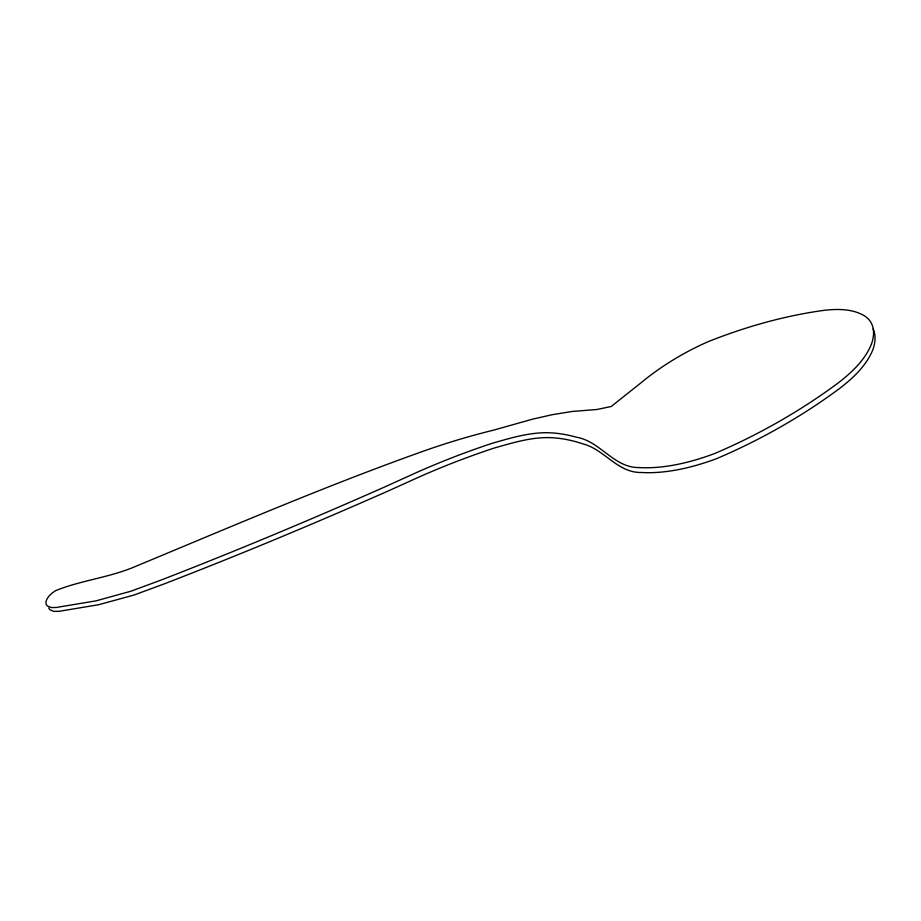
<?xml version="1.0" encoding="UTF-8"?>
<svg xmlns="http://www.w3.org/2000/svg" width="921" height="921" viewBox="0 0 921 921"><rect width="100%" height="100%" fill="white"/><g stroke="black" fill="none" stroke-linecap="round" stroke-linejoin="round"><path stroke-width="1.38" d="M48.767 607.825A17.522 8.531 -27 0 0 49.941 609.748L53.706 611.348L58.909 611.348L98.708 604.717L133.994 595.035L162.752 584.444A1648.383 307.292 -29.8 0 0 386.739 491.63L420.264 476.491A645.103 430.544 -3.3 0 1 493.863 448.147C512.444 442.909 531.417 436.911 550.942 437.671C561.626 438.154 572.206 440.296 582.325 443.703C604.372 449.057 617.404 473.129 641.58 472.485A137.333 64.148 -28 0 0 716.745 458.566A264.834 114.354 -28.3 0 0 840.401 387.868C853.686 377.483 866.58 365.384 872.981 349.427A84.836 39.384 -31.2 0 0 873.108 329.108M871.485 344.04C865.038 359.996 852.109 372.084 838.801 382.48A265.386 113.79 -28.4 0 1 714.903 453.42A137.632 63.848 -28.1 0 1 639.635 467.58C613.847 468.202 600.665 441.309 576.477 437.222C566.38 434.367 555.927 432.686 545.428 432.697C527.031 432.951 509.198 438.431 491.653 443.462A650.376 434.24 -3.3 0 0 417.397 472.151L384.437 487.082A1650.973 305.162 -29.8 0 1 160.196 580.391L131.058 591.178L96.118 600.826L56.262 607.492L51.472 607.572L47.282 605.903A17.557 8.508 -27 0 1 55.686 590.614C81.474 580.172 110.129 577.502 135.882 566.277C230.906 526.789 325.493 486.058 422.486 451.486A658.239 412.838 7.6 0 1 494.001 430.026L532.833 419.09L552.243 414.703L572.125 411.468L596.923 409.5L611.164 406.518L641.235 382.641A141.961 68.304 -28 0 1 708.261 341.622A322.5 173.816 -28.3 0 1 824.099 310.342C837.638 308.823 852.27 308.662 864.382 315.799A85.031 39.2 -31.3 0 1 871.496 344.04"/></g></svg>
